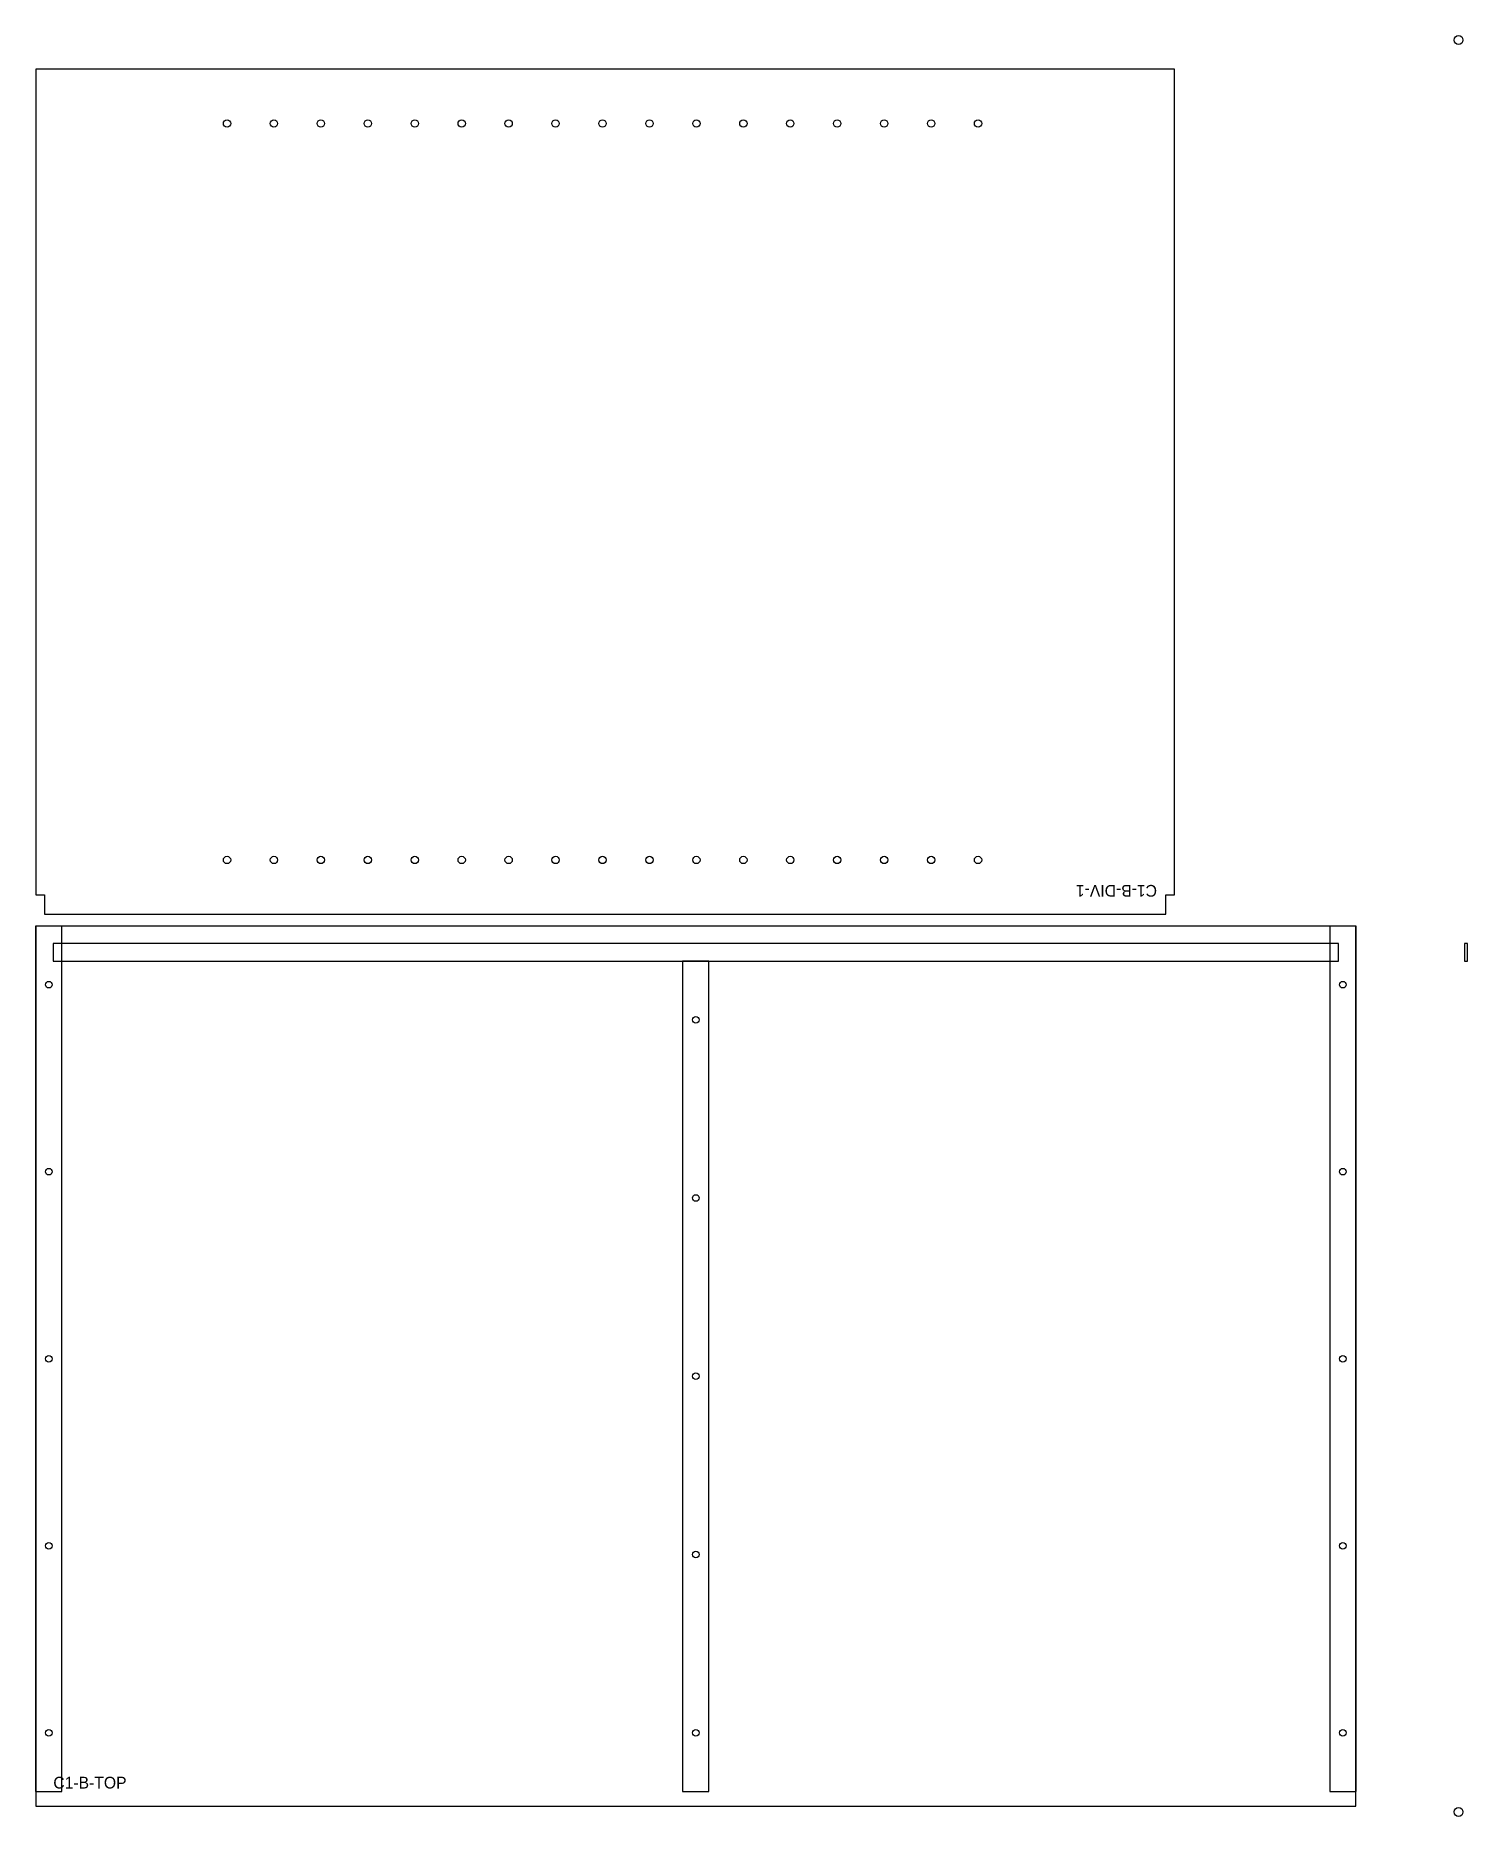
# Model space of a CAD drawing. Header units: millimetres. Extents: x 10 to 986, y 3 to 1217.
import ezdxf

# ---------------------------------------------------------------- set-up
doc = ezdxf.new("R2010")
doc.units = ezdxf.units.MM
for name, color, linetype in [('DRILL_4.5_THRU', 5, 'CONTINUOUS'), ('DRILL_5_D12', 5, 'CONTINUOUS'), ('LABEL', 8, 'CONTINUOUS'), ('OUTLINE', 7, 'CONTINUOUS'), ('POCKET_D4', 3, 'CONTINUOUS'), ('POCKET_D6', 3, 'CONTINUOUS'), ('TILE_REG', 6, 'CONTINUOUS')]:
    doc.layers.add(name, color=color, linetype=linetype)

msp = doc.modelspace()

# ---------------------------------------------------------------- linework, layer by layer
at = {"layer": 'DRILL_4.5_THRU'}
for centre in [(18.9, 570), (901.1, 570), (460, 546.1), (18.9, 442.5), (901.1, 442.5), (460, 424.575), (18.9, 315), (901.1, 315), (460, 303.05), (18.9, 187.5), (460, 181.525), (901.1, 187.5), (18.9, 60), (460, 60), (901.1, 60)]:
    msp.add_circle(centre, 2.25, dxfattribs=at)
at = {"layer": 'DRILL_5_D12'}
for centre in [(140.4, 1157.1), (172.4, 1157.1), (204.4, 1157.1), (236.4, 1157.1), (268.4, 1157.1), (300.4, 1157.1), (332.4, 1157.1), (364.4, 1157.1), (396.4, 1157.1), (428.4, 1157.1), (460.4, 1157.1), (492.4, 1157.1), (524.4, 1157.1), (556.4, 1157.1), (588.4, 1157.1), (620.4, 1157.1), (652.4, 1157.1), (140.4, 655), (172.4, 655), (204.4, 655), (236.4, 655), (268.4, 655), (300.4, 655), (332.4, 655), (364.4, 655), (396.4, 655), (428.4, 655), (460.4, 655), (492.4, 655), (524.4, 655), (556.4, 655), (588.4, 655), (620.4, 655), (652.4, 655)]:
    msp.add_circle(centre, 2.5, dxfattribs=at)
at = {"layer": 'OUTLINE'}
for points in [[(780.4, 618), (780.4, 631.15), (786.4, 631.15), (786.4, 1194.1), (10, 1194.1), (10, 631.15), (16, 631.15), (16, 618)], [(10, 10), (910, 10), (910, 610), (10, 610)]]:
    msp.add_lwpolyline(points, close=True, dxfattribs=at)
at = {"layer": 'POCKET_D4'}
for points in [[(9.925, 20), (27.875, 20), (27.875, 610), (9.925, 610)], [(892.125, 20), (910.075, 20), (910.075, 610), (892.125, 610)]]:
    msp.add_lwpolyline(points, close=True, dxfattribs=at)
at = {"layer": 'POCKET_D6'}
for points in [[(21.8, 586.025), (898.2, 586.025), (898.2, 598.075), (21.8, 598.075)], [(986, 586.025), (986, 598.075), (984, 598.075), (984, 586.025)], [(451.025, 20), (468.975, 20), (468.975, 586.1), (451.025, 586.1)]]:
    msp.add_lwpolyline(points, close=True, dxfattribs=at)
at = {"layer": 'TILE_REG'}
for centre in [(980, 1214), (980, 6)]:
    msp.add_circle(centre, 3, dxfattribs=at)

# ---------------------------------------------------------------- texts
at = {"layer": 'LABEL'}
msp.add_text('C1-B-DIV-1', height=8, rotation=180, dxfattribs=at).set_placement((774.4, 638))
msp.add_text('C1-B-TOP', height=8, dxfattribs=at).set_placement((22, 22))

doc.saveas('drawing.dxf')
